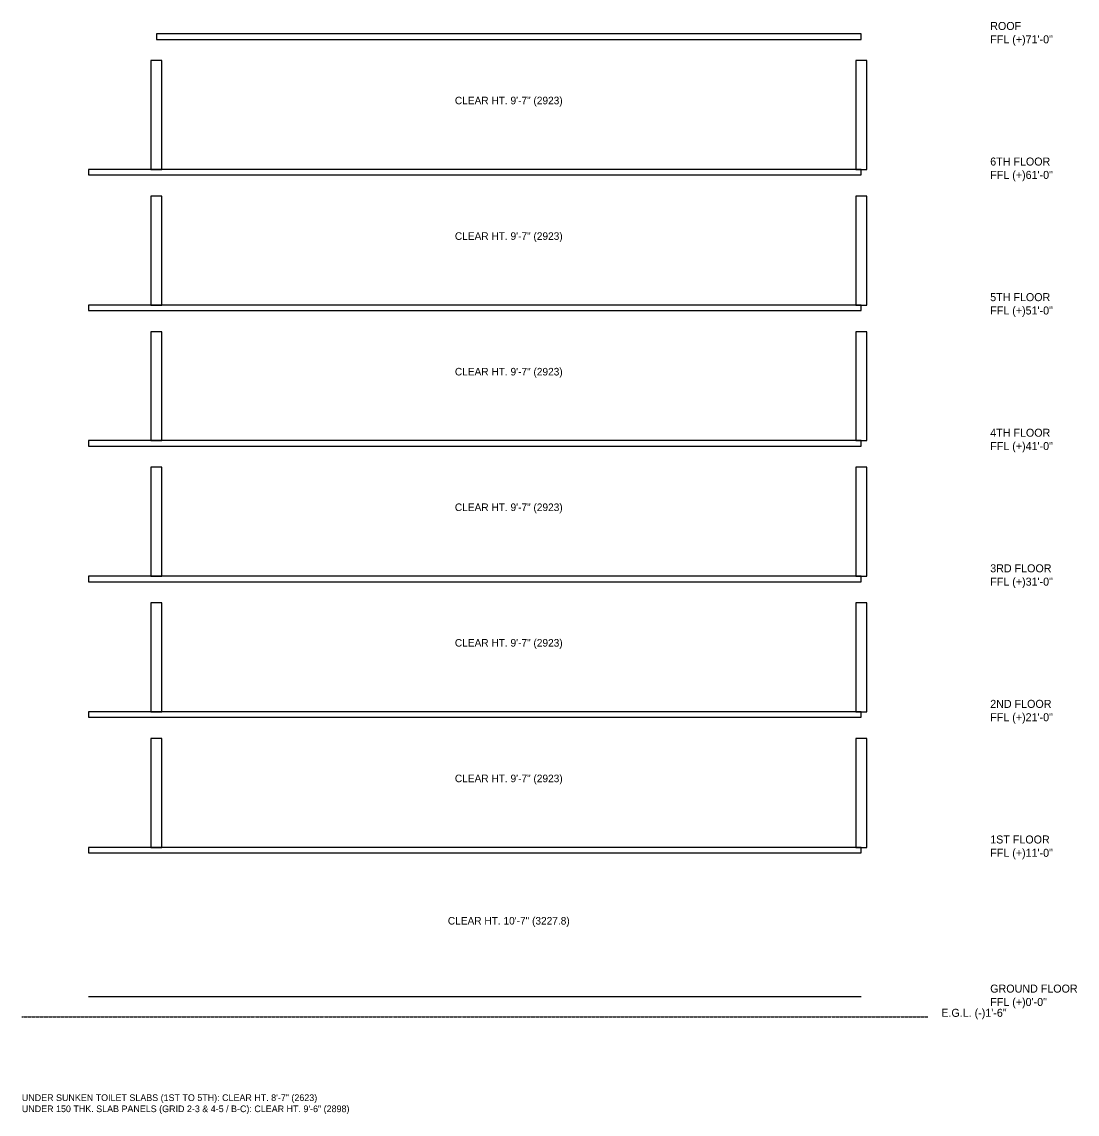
# Model space of a CAD drawing. Header units: millimetres. Extents: x -4369 to 320704, y -106852 to 19948.
# Drawn here: x 296976 to 320704, y -102645 to -78089 of the extents above; entities that cross this region are included whole.
import ezdxf

# ---------------------------------------------------------------- set-up
doc = ezdxf.new("R2010")
doc.units = ezdxf.units.MM
doc.linetypes.add('DASHED', pattern=[1.524, 1.27, -0.254])
for name, color, linetype in [('A-LEVEL', 2, 'Continuous'), ('A-SECT', 7, 'Continuous'), ('A-TEXT', 7, 'Continuous')]:
    doc.layers.add(name, color=color, linetype=linetype)

msp = doc.modelspace()

# ---------------------------------------------------------------- linework, layer by layer
at = {"layer": 'A-SECT'}
msp.add_line((298476, -100000), (315849.6, -100000), dxfattribs=at)
at = {"layer": 'A-SECT', "linetype": 'DASHED'}
msp.add_line((296976, -100457.2), (317349.6, -100457.2), dxfattribs=at)
at = {"layer": 'A-SECT'}
for points in [[(300000, -78484.2), (315849.6, -78484.2), (315849.6, -78359.2), (300000, -78359.2)], [(299875, -81407.2), (300125, -81407.2), (300125, -78959.2), (299875, -78959.2)], [(315724.6, -81407.2), (315974.6, -81407.2), (315974.6, -78959.2), (315724.6, -78959.2)], [(298476, -81532.2), (315849.6, -81532.2), (315849.6, -81407.2), (298476, -81407.2)], [(299875, -84455.2), (300125, -84455.2), (300125, -82007.2), (299875, -82007.2)], [(315724.6, -84455.2), (315974.6, -84455.2), (315974.6, -82007.2), (315724.6, -82007.2)], [(298476, -84580.2), (315849.6, -84580.2), (315849.6, -84455.2), (298476, -84455.2)], [(299875, -87503.2), (300125, -87503.2), (300125, -85055.2), (299875, -85055.2)], [(315724.6, -87503.2), (315974.6, -87503.2), (315974.6, -85055.2), (315724.6, -85055.2)], [(298476, -87628.2), (315849.6, -87628.2), (315849.6, -87503.2), (298476, -87503.2)], [(299875, -90551.2), (300125, -90551.2), (300125, -88103.2), (299875, -88103.2)], [(315724.6, -90551.2), (315974.6, -90551.2), (315974.6, -88103.2), (315724.6, -88103.2)], [(298476, -90676.2), (315849.6, -90676.2), (315849.6, -90551.2), (298476, -90551.2)], [(299875, -93599.2), (300125, -93599.2), (300125, -91151.2), (299875, -91151.2)], [(315724.6, -93599.2), (315974.6, -93599.2), (315974.6, -91151.2), (315724.6, -91151.2)], [(298476, -93724.2), (315849.6, -93724.2), (315849.6, -93599.2), (298476, -93599.2)], [(299875, -96647.2), (300125, -96647.2), (300125, -94199.2), (299875, -94199.2)], [(315724.6, -96647.2), (315974.6, -96647.2), (315974.6, -94199.2), (315724.6, -94199.2)], [(298476, -96772.2), (315849.6, -96772.2), (315849.6, -96647.2), (298476, -96647.2)]]:
    msp.add_lwpolyline(points, close=True, dxfattribs=at)

# ---------------------------------------------------------------- texts
at = {"layer": 'A-LEVEL'}
msp.add_text('E.G.L. (-)1\'-6"', height=180, dxfattribs=at).set_placement((317649.6, -100457.2))
at = {"layer": 'A-LEVEL', "char_height": 180, "attachment_point": 4}
for s, insert in [('ROOF\\PFFL (+)71\'-0"', (318749.6, -78359.2)), ('6TH FLOOR\\PFFL (+)61\'-0"', (318749.6, -81407.2)), ('5TH FLOOR\\PFFL (+)51\'-0"', (318749.6, -84455.2)), ('4TH FLOOR\\PFFL (+)41\'-0"', (318749.6, -87503.2)), ('3RD FLOOR\\PFFL (+)31\'-0"', (318749.6, -90551.2)), ('2ND FLOOR\\PFFL (+)21\'-0"', (318749.6, -93599.2)), ('1ST FLOOR\\PFFL (+)11\'-0"', (318749.6, -96647.2)), ('GROUND FLOOR\\PFFL (+)0\'-0"', (318749.6, -100000))]:
    msp.add_mtext(s, dxfattribs=dict(at, insert=insert))
at = {"layer": 'A-TEXT'}
for s, insert, char_height, attachment_point in [('CLEAR HT. 9\'-7" (2923)', (307924.8, -79883.2), 170, 5), ('CLEAR HT. 9\'-7" (2923)', (307924.8, -82931.2), 170, 5), ('CLEAR HT. 9\'-7" (2923)', (307924.8, -85979.2), 170, 5), ('CLEAR HT. 9\'-7" (2923)', (307924.8, -89027.2), 170, 5), ('CLEAR HT. 9\'-7" (2923)', (307924.8, -92075.2), 170, 5), ('CLEAR HT. 9\'-7" (2923)', (307924.8, -95123.2), 170, 5), ('CLEAR HT. 10\'-7" (3227.8)', (307924.8, -98323.6), 170, 5), ('UNDER SUNKEN TOILET SLABS (1ST TO 5TH): CLEAR HT. 8\'-7" (2623)\\PUNDER 150 THK. SLAB PANELS (GRID 2-3 & 4-5 / B-C): CLEAR HT. 9\'-6" (2898)', (296976, -102200), 150, 1)]:
    msp.add_mtext(s, dxfattribs=dict(at, insert=insert, char_height=char_height, attachment_point=attachment_point))

doc.saveas('drawing.dxf')
